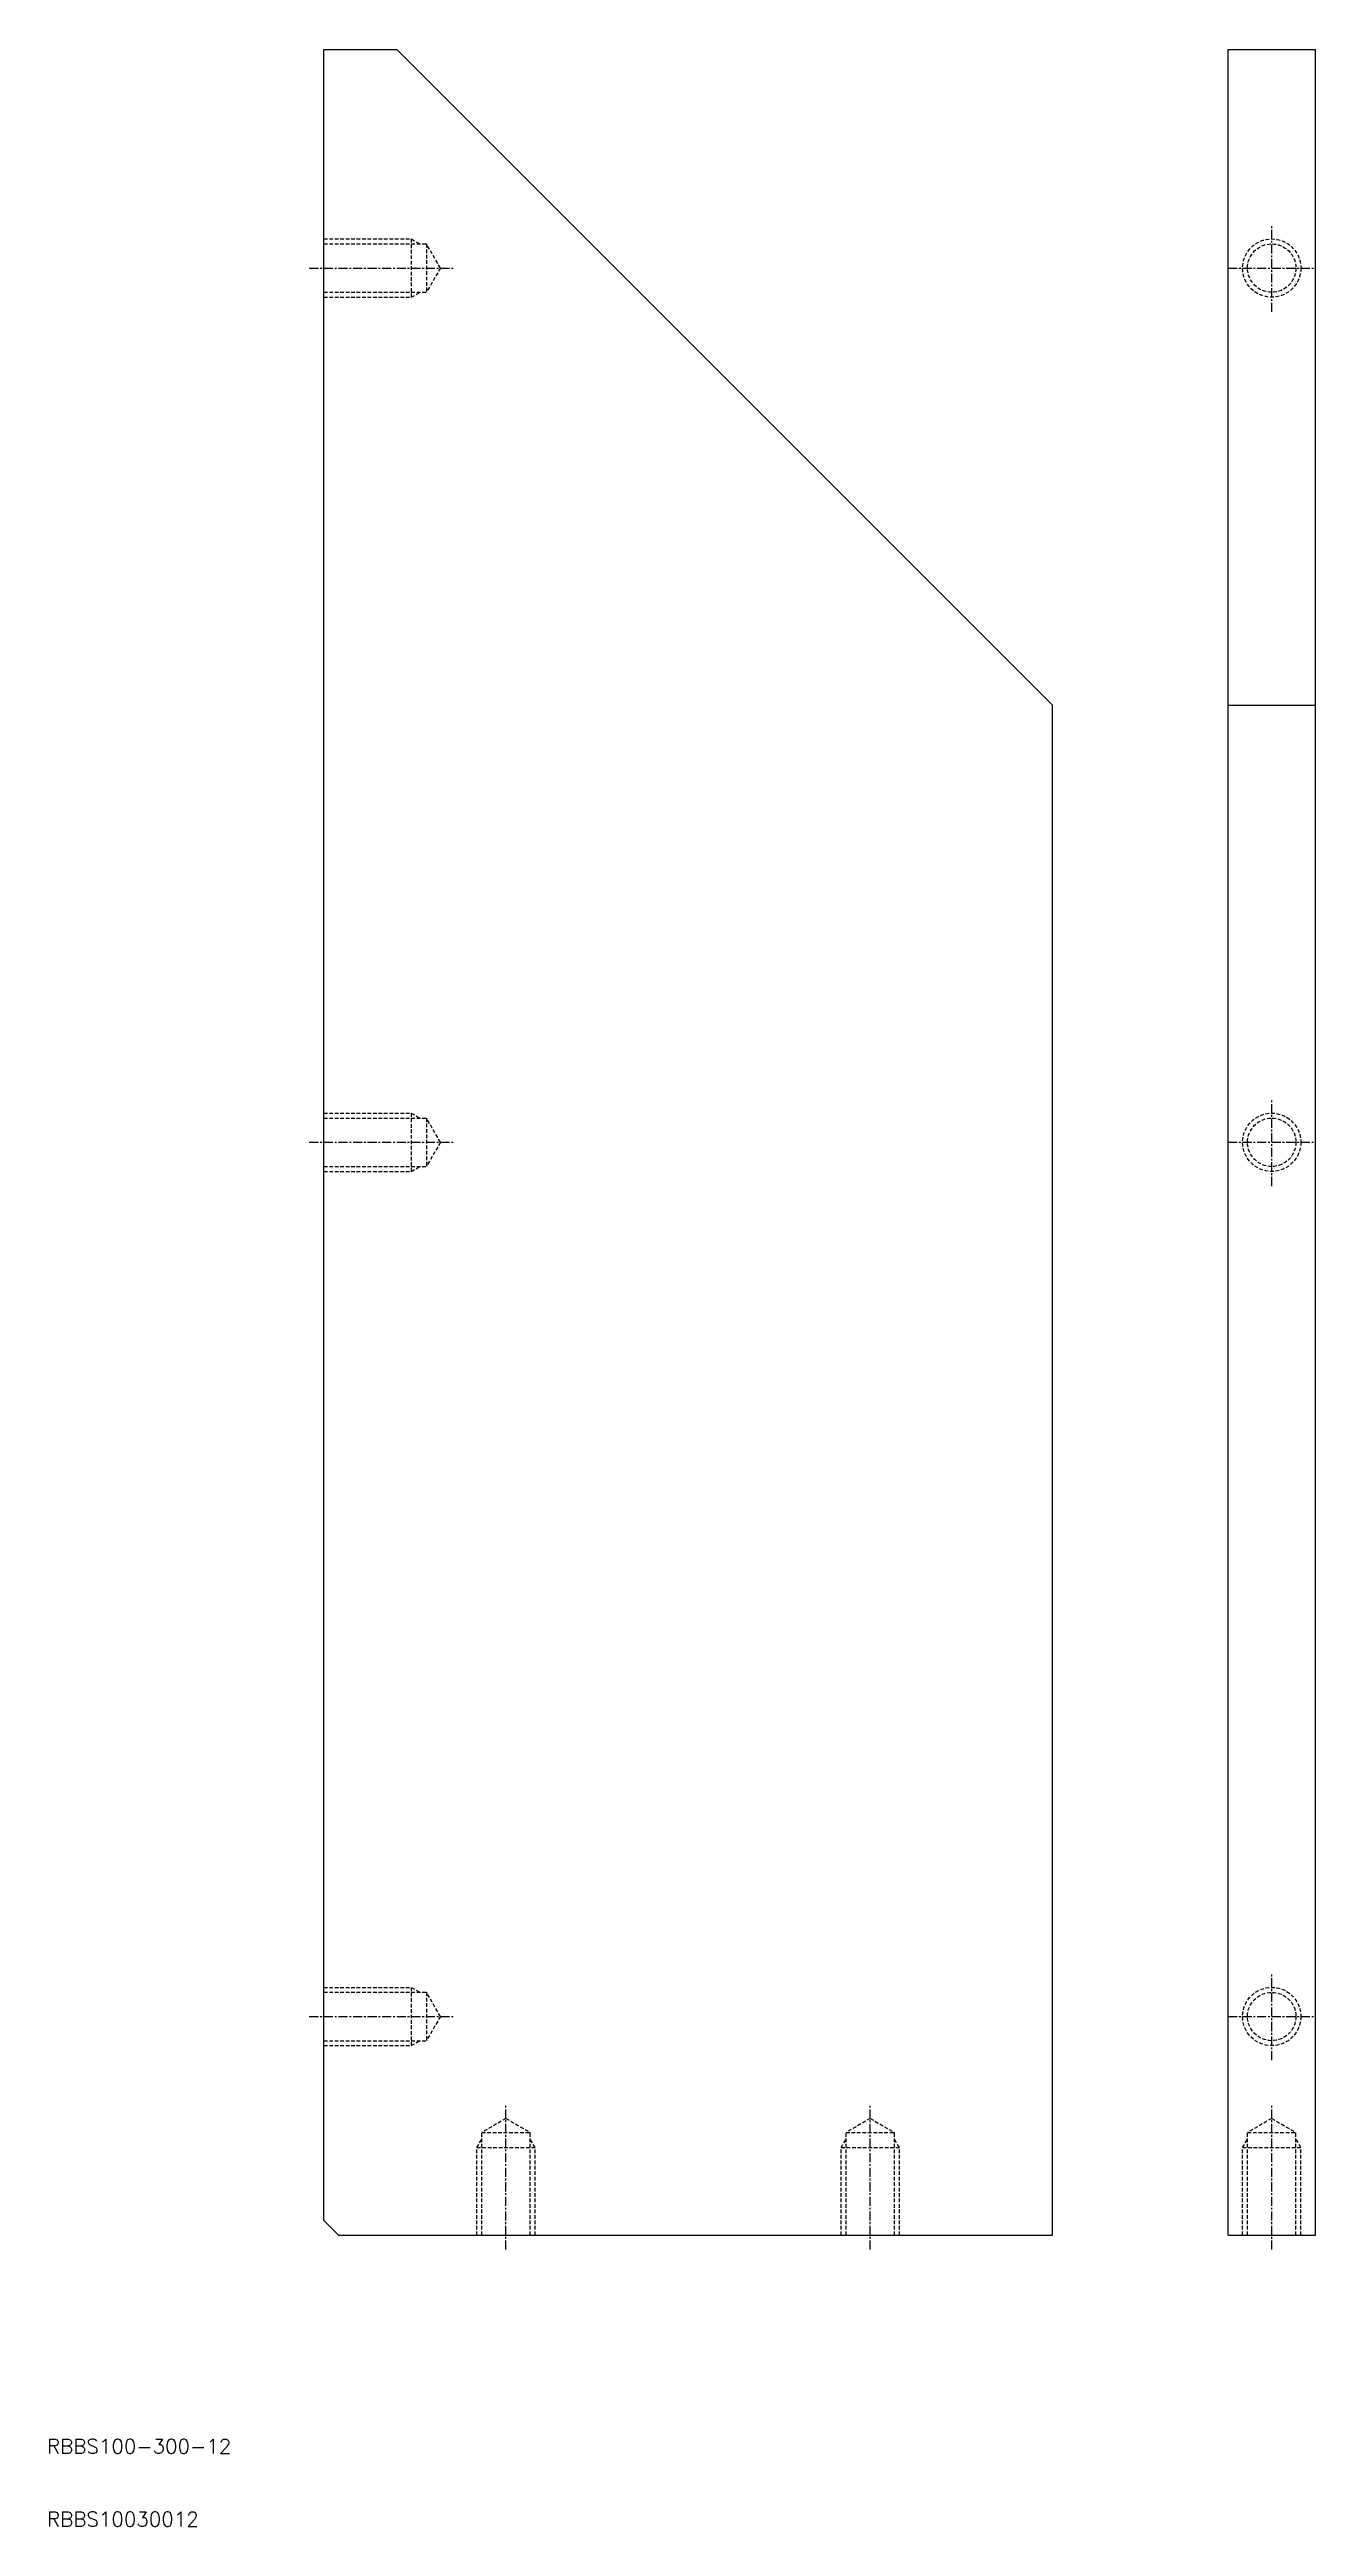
# Model space of a CAD drawing. Extents: x 10 to 184, y 10 to 350.
import ezdxf

# ---------------------------------------------------------------- set-up
doc = ezdxf.new("R2010")
doc.units = 0
doc.linetypes.add('CENTER', pattern=[2, 1.25, -0.25, 0.25, -0.25])
doc.linetypes.add('DASHED', pattern=[0.75, 0.5, -0.25])
doc.layers.get('0').update_dxf_attribs({"linetype": 'CONTINUOUS'})
doc.layers.add('CENTER', color=1, linetype='CENTER')
doc.styles.get("Standard").update_dxf_attribs({"font": 'txt.shx'})

msp = doc.modelspace()

# ---------------------------------------------------------------- linework, layer by layer
at = {"color": 7, "linetype": 'CONTINUOUS'}
for p, q in [((48, 350), (58, 350)), ((48, 52), (48, 350)), ((148, 260), (58, 350)), ((172.11, 350), (184.11, 350)), ((172.11, 50), (172.11, 350)), ((184.11, 50), (184.11, 350)), ((148, 50), (148, 260)), ((172.11, 260), (184.11, 260)), ((50, 50), (48, 52)), ((50, 50), (148, 50)), ((172.11, 50), (184.11, 50))]:
    msp.add_line(p, q, dxfattribs=at)
at = {"color": 3, "linetype": 'DASHED'}
for p, q in [((48, 324), (60, 324)), ((48, 323.32), (62.08, 323.32)), ((60, 324), (60, 316)), ((60, 324), (61.17, 323.32)), ((62.08, 323.32), (62.08, 316.68)), ((64, 320), (62.08, 323.32)), ((64, 320), (62.08, 316.68)), ((48, 316.68), (62.08, 316.68)), ((60, 316), (61.17, 316.68)), ((48, 316), (60, 316)), ((48, 204), (60, 204)), ((60, 204), (60, 196)), ((60, 204), (61.17, 203.32)), ((48, 203.32), (62.08, 203.32)), ((62.08, 203.32), (62.08, 196.68)), ((64, 200), (62.08, 203.32)), ((64, 200), (62.08, 196.68)), ((48, 196.68), (62.08, 196.68)), ((48, 196), (60, 196)), ((60, 196), (61.17, 196.68)), ((48, 84), (60, 84)), ((48, 83.32), (62.08, 83.32)), ((60, 84), (60, 76)), ((60, 84), (61.17, 83.32)), ((62.08, 83.32), (62.08, 76.68)), ((64, 80), (62.08, 83.32)), ((64, 80), (62.08, 76.68)), ((48, 76.68), (62.08, 76.68)), ((48, 76), (60, 76)), ((60, 76), (61.17, 76.68)), ((73, 66), (69.68, 64.08)), ((73, 66), (76.32, 64.08)), ((123, 66), (119.68, 64.08)), ((123, 66), (126.32, 64.08)), ((178.11, 66), (174.79, 64.08)), ((178.11, 66), (181.44, 64.08)), ((69, 62), (69.68, 63.17)), ((69, 62), (77, 62)), ((69, 50), (69, 62)), ((69.68, 64.08), (76.32, 64.08)), ((69.68, 50), (69.68, 64.08)), ((76.32, 50), (76.32, 64.08)), ((77, 62), (76.32, 63.17)), ((77, 50), (77, 62)), ((119, 62), (119.68, 63.17)), ((119, 62), (127, 62)), ((119, 50), (119, 62)), ((119.68, 64.08), (126.32, 64.08)), ((119.68, 50), (119.68, 64.08)), ((126.32, 50), (126.32, 64.08)), ((127, 62), (126.32, 63.17)), ((127, 50), (127, 62)), ((174.11, 62), (174.79, 63.17)), ((174.11, 62), (182.11, 62)), ((174.11, 50), (174.11, 62)), ((174.79, 64.08), (181.44, 64.08)), ((174.79, 50), (174.79, 64.08)), ((181.44, 50), (181.44, 64.08)), ((182.11, 62), (181.44, 63.17)), ((182.11, 50), (182.11, 62))]:
    msp.add_line(p, q, dxfattribs=at)
for centre, radius in [((178.11, 320), 4), ((178.11, 320), 3.32), ((178.11, 200), 4), ((178.11, 200), 3.32), ((178.11, 80), 4), ((178.11, 80), 3.32)]:
    msp.add_circle(centre, radius, dxfattribs=at)
at = {"layer": 'CENTER', "color": 1, "linetype": 'CENTER'}
for p, q in [((178.11, 314), (178.11, 326)), ((46, 320), (66, 320)), ((172.11, 320), (184.11, 320)), ((178.11, 194), (178.11, 206)), ((46, 200), (66, 200)), ((172.11, 200), (184.11, 200)), ((178.11, 74), (178.11, 86)), ((46, 80), (66, 80)), ((172.11, 80), (184.11, 80)), ((73, 48), (73, 68)), ((123, 48), (123, 68)), ((178.11, 48), (178.11, 68))]:
    msp.add_line(p, q, dxfattribs=at)

# ---------------------------------------------------------------- texts
at = {"color": 7, "linetype": 'CONTINUOUS'}
for s, p in [('RBBS100-300-12 ', (10, 20)), ('RBBS10030012 ', (10, 10))]:
    msp.add_text(s, height=2, dxfattribs=at).set_placement(p)

doc.saveas('drawing.dxf')
